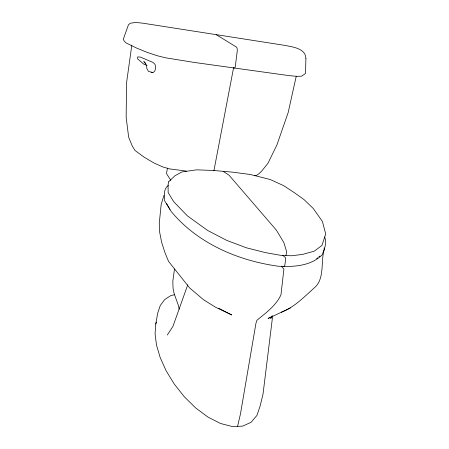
<?xml version="1.0" encoding="UTF-8"?>
<svg xmlns="http://www.w3.org/2000/svg" width="449" height="449" viewBox="0 0 449 449"><rect width="100%" height="100%" fill="white"/><g stroke="black" fill="none" stroke-linecap="round" stroke-linejoin="round"><path stroke-width="0.67" d="M174.571 294.69L170.631 295.695L164.699 299.567L160.299 305.449L157.661 313.25L155.775 324.01L155.073 333.787L156.51 345.107L160.198 357.606L166.158 370.807L174.285 384.097L184.309 396.77L195.798 408.051L208.134 417.183L220.588 423.502L232.386 426.55L242.724 426.118L251.07 422.29L256.94 415.409L260.123 406.019L263.019 394.166L272.689 315.737M131.826 45.08L126.539 82.93L126.152 117.273L128.644 137.164L132.231 145.976L135.059 150.505L144.281 157.29L154.248 163.139L162.802 166.944L169.582 168.908L186.475 171.091M167.426 168.139L166.512 173.617L170.844 180.363M174.487 269.063L172.826 281.153L173.056 288.365L174.145 293.612L178.36 305.359L179.157 309.187M213.904 170.772L233.665 67.305M296.256 76.207L288.146 112.637L276.915 144.948L267.952 163.301L261.728 171.052L258.832 173.808L256.895 175.161L254.392 175.744M237.566 426.331L240.462 413.978L255.941 323.347L256.879 320.322C265.746 312.942 276.197 305.561 280.973 294.757L283.903 269.192L281.461 266.105M285.906 255.526L286.737 252.041L283.83 242.494L276.315 230.079L229.119 175.273L223.198 171.322M163.969 195.371L161.18 204.413L159.243 223.49L159.636 232.06L161.623 242.224L164.8 252.231L168.543 261.391L189.736 288.017L203.453 299.663L215.458 307.178L231.768 314.962L218.54 308.216M155.775 324.01L156.392 322.163M187.8 284.688L172.921 326.434L167.292 335.033M271.841 316.09L270.741 318.526L272.1 316.169M234.659 68.119L235.27 66.811L237.28 50.799L237.179 48.543L236.657 47.184L216.188 34.652M168.324 185.42C163.475 188.855 164.34 195.264 164.418 200.406L170.996 211.221C197.364 243.285 237.684 260.56 278.105 266.206C293.208 267.093 310.86 266.184 322.197 254.763C324.257 249.1 327.265 243.021 324.638 236.988M316.624 258.63L317.729 257.765M318.835 256.907L319.941 256.042M283.841 266.442L284.717 265.769L285.699 259.309L285.396 257.614L282.685 255.251M281.265 312.285C294.359 307.335 304.096 296.896 314.367 287.82C325.166 278.621 320.361 261.335 324.374 249.217L324.049 247.893M270.242 317.061L268.047 318.549L290.357 307.975M151.324 72.093L153.244 72.547L154.927 70.819L155.674 67.423L155.057 64.443L153.081 62.45L140.296 57.062L137.647 56.911L137.523 58.785L143.641 64.055L147.104 65.548M152.228 72.502L148.451 71.363L146.784 68.416L146.643 65.402L143.792 61.53L145.813 63.432M166.545 203.543L169.969 209.447M305.909 58.454L305.505 73.49L301.689 76.156L297.12 76.364L288.87 75.606L194.176 62.422L165.799 57.842L157.15 55.71L146.986 52.314L135.974 47.796L125.866 42.818L124.143 40.971L123.29 39.276L128.42 24.858L130.255 23.247L135.57 22.45L142.462 23.124L284.818 45.377C292.428 46.954 305.606 48.239 305.909 58.454M168.594 181.839L168.078 184.893L168.145 192.542L173.684 201.674L187.514 215.986L207.651 230.466L226.751 240.4L246.31 247.775L265.482 252.624L280.328 255.268L291.452 255.784L302.648 254.398L314.317 251.154L321.95 245.435L325.71 233.98L322.41 221.475L313.279 208.499L304.226 199.771L294.465 192.739L283.746 185.695L270.13 179.488L250.525 174.532L232.397 172.13L213.909 170.508L196.656 169.829L181.929 171.933L174.891 175.789L168.594 181.839"/></g></svg>
